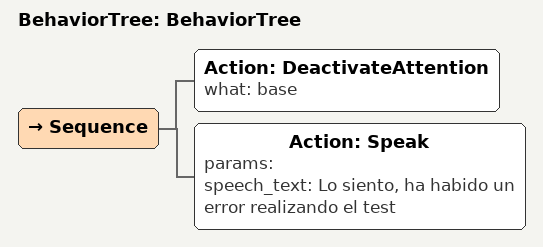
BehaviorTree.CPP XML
<?xml version="1.0"?>
<root main_tree_to_execute="BehaviorTree">
    <BehaviorTree ID="BehaviorTree">
        <Sequence>
            <Action ID="DeactivateAttention" what="base"/>
            <Action ID="Speak" params="" speech_text="Lo siento, ha habido un error realizando el test"/>
        </Sequence>
    </BehaviorTree>
</root>
